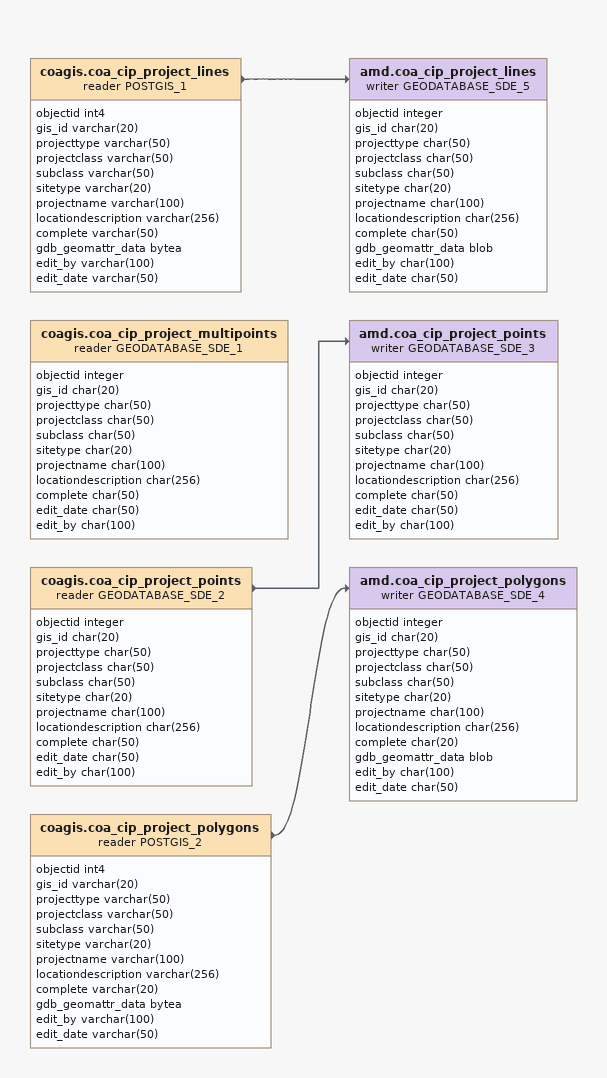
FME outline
coagis.coa_cip_project_lines (reader POSTGIS_1)
    attributes: objectid int4, gis_id varchar(20), projecttype varchar(50), projectclass varchar(50), subclass varchar(50), sitetype varchar(20), projectname varchar(100), locationdescription varchar(256), complete varchar(50), gdb_geomattr_data bytea, edit_by varchar(100), edit_date varchar(50)
    -> amd.coa_cip_project_lines (writer GEODATABASE_SDE_5)
amd.coa_cip_project_lines (writer GEODATABASE_SDE_5)
    attributes: objectid integer, gis_id char(20), projecttype char(50), projectclass char(50), subclass char(50), sitetype char(20), projectname char(100), locationdescription char(256), complete char(50), gdb_geomattr_data blob, edit_by char(100), edit_date char(50)
coagis.coa_cip_project_multipoints (reader GEODATABASE_SDE_1)
    attributes: objectid integer, gis_id char(20), projecttype char(50), projectclass char(50), subclass char(50), sitetype char(20), projectname char(100), locationdescription char(256), complete char(50), edit_date char(50), edit_by char(100)
coagis.coa_cip_project_points (reader GEODATABASE_SDE_2)
    attributes: objectid integer, gis_id char(20), projecttype char(50), projectclass char(50), subclass char(50), sitetype char(20), projectname char(100), locationdescription char(256), complete char(50), edit_date char(50), edit_by char(100)
    -> amd.coa_cip_project_points (writer GEODATABASE_SDE_3)
amd.coa_cip_project_points (writer GEODATABASE_SDE_3)
    attributes: objectid integer, gis_id char(20), projecttype char(50), projectclass char(50), subclass char(50), sitetype char(20), projectname char(100), locationdescription char(256), complete char(50), edit_date char(50), edit_by char(100)
coagis.coa_cip_project_polygons (reader POSTGIS_2)
    attributes: objectid int4, gis_id varchar(20), projecttype varchar(50), projectclass varchar(50), subclass varchar(50), sitetype varchar(20), projectname varchar(100), locationdescription varchar(256), complete varchar(20), gdb_geomattr_data bytea, edit_by varchar(100), edit_date varchar(50)
    -> amd.coa_cip_project_polygons (writer GEODATABASE_SDE_4)
amd.coa_cip_project_polygons (writer GEODATABASE_SDE_4)
    attributes: objectid integer, gis_id char(20), projecttype char(50), projectclass char(50), subclass char(50), sitetype char(20), projectname char(100), locationdescription char(256), complete char(20), gdb_geomattr_data blob, edit_by char(100), edit_date char(50)
